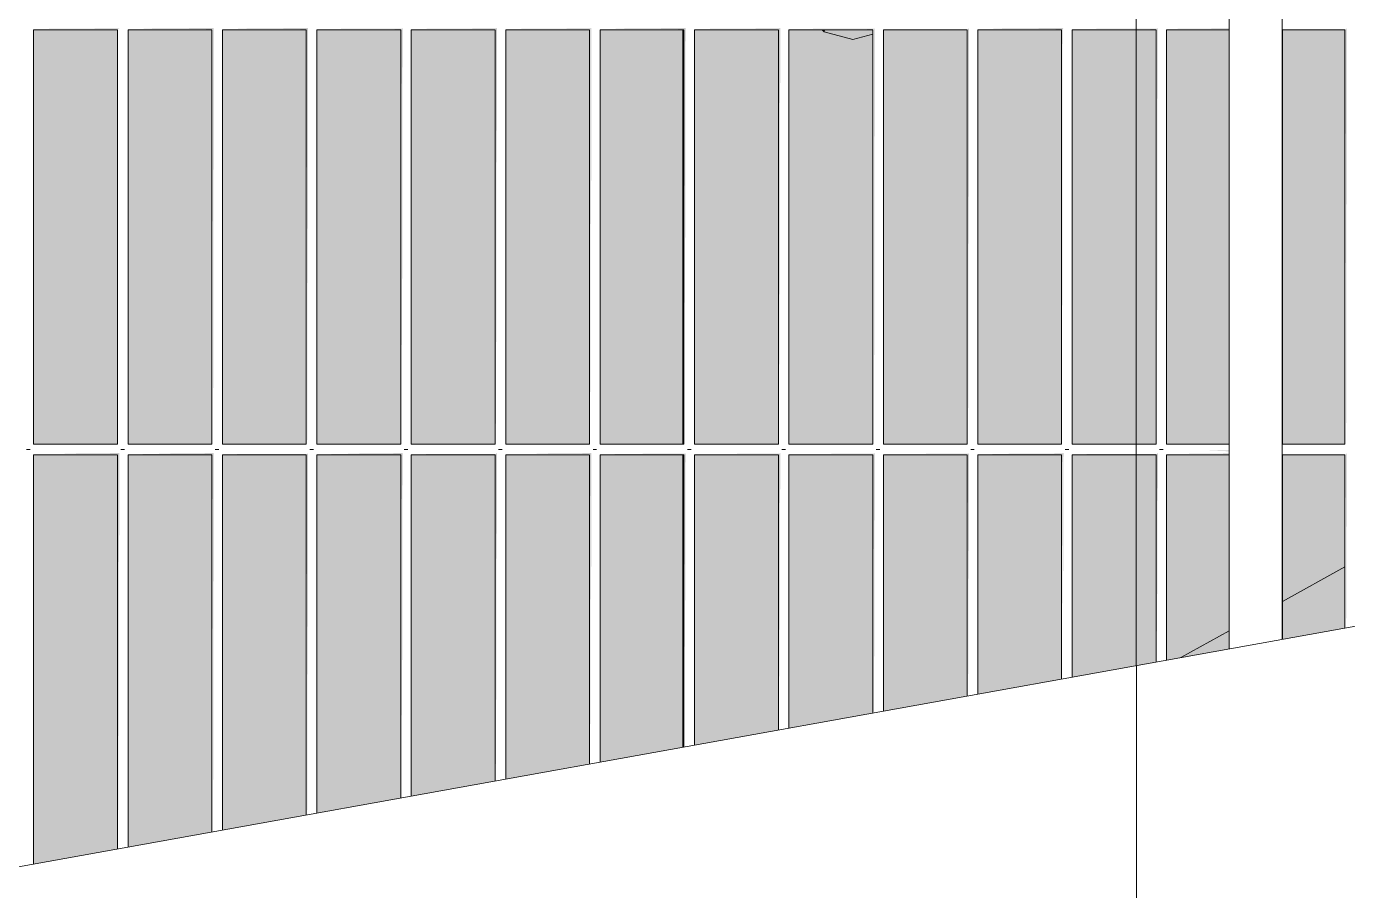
# Model space of a CAD drawing. Header units: metres. Extents: x -14 to 130, y -38 to 4.
# Drawn here: x 108.397 to 109.02, y -31.601 to -31.195 of the extents above; entities that cross this region are included whole.
import ezdxf

# ---------------------------------------------------------------- set-up
doc = ezdxf.new("R2010")
doc.units = ezdxf.units.M
doc.header["$MEASUREMENT"] = 0
for name, color, linetype in [('A-Ost_Ansicht Ost PP_2_110 Wand Aussen', 7, 'Continuous'), ('A-Ost_Ansicht Ost PP_2_140 Geländer transparent', 7, 'Continuous'), ('A-Ost_Ansicht Ost PP_2_717 Außen Ausstattung', 7, 'Continuous'), ('A-Ost_Ansicht Ost PP_2_725 Nachbarbebauung', 7, 'Continuous')]:
    doc.layers.add(name, color=color, linetype=linetype)

msp = doc.modelspace()

# ---------------------------------------------------------------- hatches: boundary and pattern name
at = {"layer": 'A-Ost_Ansicht Ost PP_2_140 Geländer transparent', "linetype": 'Continuous', "lineweight": 0, "true_color": 0x000000}
for points in [[(108.40087, -31.19623), (108.40087, -31.39123), (108.44034, -31.39123), (108.44034, -31.19623)], [(108.44534, -31.39123), (108.4848, -31.39123), (108.4848, -31.19623), (108.44534, -31.19623)], [(108.4898, -31.19623), (108.4898, -31.39123), (108.52927, -31.39123), (108.52927, -31.19623)], [(108.53427, -31.19623), (108.53427, -31.39123), (108.57373, -31.39123), (108.57373, -31.19623)], [(108.61819, -31.19623), (108.57873, -31.19623), (108.57873, -31.39123), (108.61819, -31.39123)], [(108.62319, -31.19623), (108.62319, -31.39123), (108.66266, -31.39123), (108.66266, -31.19623)], [(108.66766, -31.19623), (108.66766, -31.39123), (108.70665, -31.39123), (108.70665, -31.19623)], [(108.70665, -31.39123), (108.70712, -31.19623)], [(108.71212, -31.19623), (108.71212, -31.39123), (108.75159, -31.39123), (108.75159, -31.19623)], [(108.75659, -31.39123), (108.79605, -31.39123), (108.79605, -31.19821), (108.78665, -31.20073), (108.77315, -31.19711), (108.77227, -31.19623), (108.75659, -31.19623)], [(108.77241, -31.19623), (108.7732, -31.19703), (108.77366, -31.19623)], [(108.77315, -31.19711), (108.78665, -31.20073), (108.7732, -31.19703)], [(108.77366, -31.19623), (108.7732, -31.19703), (108.78665, -31.20063), (108.78665, -31.19623)], [(108.78665, -31.20063), (108.79605, -31.19811), (108.79605, -31.19623), (108.78665, -31.19623)], [(108.78665, -31.20073), (108.79605, -31.19821), (108.78665, -31.20063)], [(108.80105, -31.19623), (108.80105, -31.39123), (108.84052, -31.39123), (108.84052, -31.19623)], [(108.88498, -31.19623), (108.84552, -31.19623), (108.84552, -31.39123), (108.88498, -31.39123)], [(108.92944, -31.19623), (108.88998, -31.19623), (108.88998, -31.39123), (108.92944, -31.39123)], [(108.93444, -31.19623), (108.93444, -31.39123), (108.9639, -31.39123), (108.9639, -31.19623)], [(109.01837, -31.19623), (108.98892, -31.19623), (108.98892, -31.39123), (109.01837, -31.39123)], [(108.40087, -31.39623), (108.40087, -31.58889), (108.44034, -31.58178), (108.44034, -31.39623)], [(108.4848, -31.39623), (108.44534, -31.39623), (108.44534, -31.58088), (108.4848, -31.57378)], [(108.4898, -31.39623), (108.4898, -31.57288), (108.52927, -31.56578), (108.52927, -31.39623)], [(108.57373, -31.39623), (108.53427, -31.39623), (108.53427, -31.56488), (108.57373, -31.55777)], [(108.61819, -31.39623), (108.57873, -31.39623), (108.57873, -31.55687), (108.61819, -31.54977)], [(108.62319, -31.39623), (108.62319, -31.54887), (108.66266, -31.54176), (108.66266, -31.39623)], [(108.66766, -31.39623), (108.66766, -31.54086), (108.70665, -31.53385), (108.70665, -31.39623)], [(108.70665, -31.39623), (108.70665, -31.53385), (108.70712, -31.39623)], [(108.71212, -31.53286), (108.75159, -31.52576), (108.75159, -31.39623), (108.71212, -31.39623)], [(108.75659, -31.39623), (108.75659, -31.52486), (108.79605, -31.51775), (108.79605, -31.39623)], [(108.80105, -31.51685), (108.84052, -31.50975), (108.84052, -31.39623), (108.80105, -31.39623)], [(108.84552, -31.39623), (108.84552, -31.50885), (108.88498, -31.50175), (108.88498, -31.39623)], [(108.88998, -31.39623), (108.88998, -31.50085), (108.92944, -31.49374), (108.92944, -31.39623)], [(108.93444, -31.39623), (108.93444, -31.49284), (108.9639, -31.48754), (108.9639, -31.39623)], [(109.01837, -31.39623), (108.98892, -31.39623), (108.98892, -31.48304), (109.01837, -31.47774)]]:
    msp.add_hatch(color=18, dxfattribs=at).paths.add_polyline_path(points)
at = {"layer": 'A-Ost_Ansicht Ost PP_2_717 Außen Ausstattung', "linetype": 'Continuous', "lineweight": 0, "true_color": 0x000000}
for points in [[(108.44123, -31.19534), (108.39998, -31.19534), (108.44092, -31.19564)], [(108.40029, -31.19564), (108.44067, -31.19589)], [(108.44067, -31.19589), (108.40054, -31.19589), (108.44049, -31.19608)], [(108.44049, -31.19608), (108.40072, -31.19608), (108.44038, -31.19619)], [(108.44038, -31.39127), (108.44049, -31.19608)], [(108.44049, -31.19608), (108.44049, -31.39138), (108.44067, -31.19589)], [(108.44092, -31.19564), (108.44067, -31.39156)], [(108.44092, -31.39181), (108.44123, -31.19534)], [(108.48569, -31.19534), (108.44444, -31.19534), (108.48539, -31.19564)], [(108.48539, -31.19564), (108.44475, -31.19564), (108.48514, -31.19589)], [(108.445, -31.19589), (108.48495, -31.19608)], [(108.48495, -31.19608), (108.44519, -31.19608), (108.48484, -31.19619)], [(108.48484, -31.39127), (108.48495, -31.19608)], [(108.48514, -31.19589), (108.48495, -31.39138)], [(108.48514, -31.19589), (108.48514, -31.39156), (108.48539, -31.19564)], [(108.48539, -31.19564), (108.48539, -31.39181), (108.48569, -31.19534)], [(108.53016, -31.19534), (108.48891, -31.19534), (108.52985, -31.19564)], [(108.52985, -31.19564), (108.48922, -31.19564), (108.5296, -31.19589)], [(108.5296, -31.19589), (108.48947, -31.19589), (108.52942, -31.19608)], [(108.48965, -31.19608), (108.5293, -31.19619)], [(108.5293, -31.19619), (108.5293, -31.39127), (108.52942, -31.19608)], [(108.52942, -31.19608), (108.52942, -31.39138), (108.5296, -31.19589)], [(108.5296, -31.19589), (108.5296, -31.39156), (108.52985, -31.19564)], [(108.52985, -31.19564), (108.52985, -31.39181), (108.53016, -31.19534)], [(108.53337, -31.19534), (108.57431, -31.19564)], [(108.57431, -31.19564), (108.53368, -31.19564), (108.57406, -31.19589)], [(108.53393, -31.19589), (108.57388, -31.19608)], [(108.57388, -31.19608), (108.53411, -31.19608), (108.57377, -31.19619)], [(108.57377, -31.39127), (108.57388, -31.19608)], [(108.57406, -31.19589), (108.57388, -31.39138)], [(108.57406, -31.19589), (108.57406, -31.39156), (108.57431, -31.19564)], [(108.57431, -31.19564), (108.57431, -31.39181), (108.57462, -31.19534)], [(108.61909, -31.19534), (108.57784, -31.19534), (108.61878, -31.19564)], [(108.57814, -31.19564), (108.61853, -31.19589)], [(108.61853, -31.19589), (108.57839, -31.19589), (108.61834, -31.19608)], [(108.61834, -31.19608), (108.57858, -31.19608), (108.61823, -31.19619)], [(108.61823, -31.19619), (108.61823, -31.39127), (108.61834, -31.19608)], [(108.61834, -31.19608), (108.61834, -31.39138), (108.61853, -31.19589)], [(108.61853, -31.19589), (108.61853, -31.39156), (108.61878, -31.19564)], [(108.61878, -31.19564), (108.61878, -31.39181), (108.61909, -31.19534)], [(108.66355, -31.19534), (108.6223, -31.19534), (108.66324, -31.19564)], [(108.62261, -31.19564), (108.66299, -31.19589)], [(108.66299, -31.19589), (108.62286, -31.19589), (108.66281, -31.19608)], [(108.62304, -31.19608), (108.6627, -31.19619)], [(108.6627, -31.39127), (108.66281, -31.19608)], [(108.66299, -31.19589), (108.66281, -31.39138)], [(108.66299, -31.19589), (108.66299, -31.39156), (108.66324, -31.19564)], [(108.66324, -31.19564), (108.66324, -31.39181), (108.66355, -31.19534)], [(108.70801, -31.19534), (108.66676, -31.19534), (108.70771, -31.19564)], [(108.70771, -31.19564), (108.66707, -31.19564), (108.70746, -31.19589)], [(108.66732, -31.19589), (108.70727, -31.19608)], [(108.70727, -31.19608), (108.66751, -31.19608), (108.70716, -31.19619)], [(108.70716, -31.39127), (108.70727, -31.19608)], [(108.70727, -31.19608), (108.70727, -31.39138), (108.70746, -31.19589)], [(108.70746, -31.19589), (108.70746, -31.39156), (108.70771, -31.19564)], [(108.70771, -31.19564), (108.70771, -31.39181), (108.70801, -31.19534)], [(108.75248, -31.19534), (108.71123, -31.19534), (108.75217, -31.19564)], [(108.71154, -31.19564), (108.75192, -31.19589)], [(108.71179, -31.19589), (108.75174, -31.19608)], [(108.75174, -31.19608), (108.71197, -31.19608), (108.75163, -31.19619)], [(108.75163, -31.39127), (108.75174, -31.19608)], [(108.75174, -31.19608), (108.75174, -31.39138), (108.75192, -31.19589)], [(108.75192, -31.19589), (108.75192, -31.39156), (108.75217, -31.19564)], [(108.75217, -31.19564), (108.75217, -31.39181), (108.75248, -31.19534)], [(108.75569, -31.19534), (108.79664, -31.19564)], [(108.79664, -31.19564), (108.756, -31.19564), (108.79639, -31.19589)], [(108.79639, -31.19589), (108.75625, -31.19589), (108.7962, -31.19608)], [(108.75644, -31.19608), (108.79609, -31.19619)], [(108.79609, -31.19619), (108.79609, -31.39127), (108.7962, -31.19608)], [(108.7962, -31.19608), (108.7962, -31.39138), (108.79639, -31.19589)], [(108.79639, -31.39156), (108.79664, -31.19564)], [(108.79664, -31.19564), (108.79664, -31.39181), (108.79694, -31.19534)], [(108.80016, -31.19534), (108.8411, -31.19564)], [(108.80047, -31.19564), (108.84085, -31.19589)], [(108.80072, -31.19589), (108.84067, -31.19608)], [(108.8009, -31.19608), (108.84055, -31.19619)], [(108.84055, -31.39127), (108.84067, -31.19608)], [(108.84085, -31.19589), (108.84067, -31.39138)], [(108.84085, -31.19589), (108.84085, -31.39156), (108.8411, -31.19564)], [(108.8411, -31.19564), (108.8411, -31.39181), (108.84141, -31.19534)], [(108.88587, -31.19534), (108.84462, -31.19534), (108.88556, -31.19564)], [(108.88556, -31.19564), (108.84493, -31.19564), (108.88531, -31.19589)], [(108.88531, -31.19589), (108.84518, -31.19589), (108.88513, -31.19608)], [(108.88513, -31.19608), (108.84536, -31.19608), (108.88502, -31.19619)], [(108.88502, -31.19619), (108.88502, -31.39127), (108.88513, -31.19608)], [(108.88531, -31.19589), (108.88513, -31.39138)], [(108.88531, -31.19589), (108.88531, -31.39156), (108.88556, -31.19564)], [(108.88556, -31.39181), (108.88587, -31.19534)], [(108.88909, -31.19534), (108.93003, -31.19564)], [(108.93003, -31.19564), (108.88939, -31.19564), (108.92978, -31.19589)], [(108.92978, -31.19589), (108.88964, -31.19589), (108.92959, -31.19608)], [(108.92959, -31.19608), (108.88983, -31.19608), (108.92948, -31.19619)], [(108.92948, -31.19619), (108.92948, -31.39127), (108.92959, -31.19608)], [(108.92959, -31.39138), (108.92978, -31.19589)], [(108.93003, -31.19564), (108.92978, -31.39156)], [(108.93003, -31.19564), (108.93003, -31.39181), (108.93034, -31.19534)], [(108.9639, -31.19534), (108.93355, -31.19534), (108.9639, -31.19564)], [(108.93386, -31.19564), (108.9639, -31.19589)], [(108.93411, -31.19589), (108.9639, -31.19608)], [(108.9639, -31.19608), (108.93429, -31.19608), (108.9639, -31.19619)], [(108.95355, -31.19498), (108.9639, -31.19534)], [(108.95374, -31.19458), (108.9639, -31.19498)], [(108.98891, -31.19534), (109.01896, -31.19564)], [(108.98891, -31.19564), (109.01871, -31.19589)], [(109.01871, -31.19589), (108.98891, -31.19589), (109.01852, -31.19608)], [(108.98891, -31.19608), (109.01841, -31.19619)], [(109.01852, -31.19608), (109.01841, -31.39127)], [(109.01852, -31.19608), (109.01852, -31.39138), (109.01871, -31.19589)], [(109.01871, -31.19589), (109.01871, -31.39156), (109.01896, -31.19564)], [(109.01896, -31.19564), (109.01896, -31.39181), (109.01926, -31.19534)], [(108.95182, -31.39127), (108.9639, -31.39138)], [(108.95224, -31.39138), (108.9639, -31.39156)], [(108.95264, -31.39156), (108.9639, -31.39181)], [(108.95299, -31.39181), (108.9639, -31.39212)], [(108.9533, -31.39212), (108.9639, -31.39248)], [(108.95355, -31.39248), (108.9639, -31.39287)], [(108.95374, -31.39287), (108.9639, -31.3933)], [(108.95385, -31.3933), (108.9639, -31.39373)], [(108.44123, -31.39534), (108.39998, -31.39534), (108.44092, -31.39564)], [(108.44092, -31.39564), (108.40029, -31.39564), (108.44067, -31.39589)], [(108.40054, -31.39589), (108.44049, -31.39608)], [(108.40072, -31.39608), (108.44038, -31.39619)], [(108.44038, -31.58178), (108.44049, -31.39608)], [(108.44049, -31.39608), (108.44049, -31.58176), (108.44067, -31.39589)], [(108.44067, -31.39589), (108.44067, -31.58172), (108.44092, -31.39564)], [(108.44092, -31.39564), (108.44092, -31.58168), (108.44123, -31.39534)], [(108.48569, -31.39534), (108.44444, -31.39534), (108.48539, -31.39564)], [(108.48539, -31.39564), (108.44475, -31.39564), (108.48514, -31.39589)], [(108.48514, -31.39589), (108.445, -31.39589), (108.48495, -31.39608)], [(108.48495, -31.39608), (108.44519, -31.39608), (108.48484, -31.39619)], [(108.48484, -31.57377), (108.48495, -31.39608)], [(108.48495, -31.39608), (108.48495, -31.57375), (108.48514, -31.39589)], [(108.48514, -31.39589), (108.48514, -31.57372), (108.48539, -31.39564)], [(108.48539, -31.39564), (108.48539, -31.57367), (108.48569, -31.39534)], [(108.48891, -31.39534), (108.52985, -31.39564)], [(108.48922, -31.39564), (108.5296, -31.39589)], [(108.5296, -31.39589), (108.48947, -31.39589), (108.52942, -31.39608)], [(108.52942, -31.39608), (108.48965, -31.39608), (108.5293, -31.39619)], [(108.5293, -31.56577), (108.52942, -31.39608)], [(108.52942, -31.39608), (108.52942, -31.56575), (108.5296, -31.39589)], [(108.5296, -31.39589), (108.5296, -31.56572), (108.52985, -31.39564)], [(108.52985, -31.39564), (108.52985, -31.56567), (108.53016, -31.39534)], [(108.57462, -31.39534), (108.53337, -31.39534), (108.57431, -31.39564)], [(108.57431, -31.39564), (108.53368, -31.39564), (108.57406, -31.39589)], [(108.57406, -31.39589), (108.53393, -31.39589), (108.57388, -31.39608)], [(108.57388, -31.39608), (108.53411, -31.39608), (108.57377, -31.39619)], [(108.57377, -31.55777), (108.57388, -31.39608)], [(108.57388, -31.39608), (108.57388, -31.55775), (108.57406, -31.39589)], [(108.57406, -31.39589), (108.57406, -31.55771), (108.57431, -31.39564)], [(108.57431, -31.39564), (108.57431, -31.55767), (108.57462, -31.39534)], [(108.57784, -31.39534), (108.61878, -31.39564)], [(108.57814, -31.39564), (108.61853, -31.39589)], [(108.61853, -31.39589), (108.57839, -31.39589), (108.61834, -31.39608)], [(108.61834, -31.39608), (108.57858, -31.39608), (108.61823, -31.39619)], [(108.61823, -31.54976), (108.61834, -31.39608)], [(108.61834, -31.39608), (108.61834, -31.54974), (108.61853, -31.39589)], [(108.61853, -31.39589), (108.61853, -31.54971), (108.61878, -31.39564)], [(108.61878, -31.39564), (108.61878, -31.54966), (108.61909, -31.39534)], [(108.66355, -31.39534), (108.6223, -31.39534), (108.66324, -31.39564)], [(108.66324, -31.39564), (108.62261, -31.39564), (108.66299, -31.39589)], [(108.62286, -31.39589), (108.66281, -31.39608)], [(108.62304, -31.39608), (108.6627, -31.39619)], [(108.6627, -31.54176), (108.66281, -31.39608)], [(108.66281, -31.39608), (108.66281, -31.54174), (108.66299, -31.39589)], [(108.66299, -31.39589), (108.66299, -31.5417), (108.66324, -31.39564)], [(108.66324, -31.39564), (108.66324, -31.54166), (108.66355, -31.39534)], [(108.66676, -31.39534), (108.70771, -31.39564)], [(108.70771, -31.39564), (108.66707, -31.39564), (108.70746, -31.39589)], [(108.70746, -31.39589), (108.66732, -31.39589), (108.70727, -31.39608)], [(108.70727, -31.39608), (108.66751, -31.39608), (108.70716, -31.39619)], [(108.70716, -31.53375), (108.70727, -31.39608)], [(108.70727, -31.39608), (108.70727, -31.53373), (108.70746, -31.39589)], [(108.70746, -31.39589), (108.70746, -31.5337), (108.70771, -31.39564)], [(108.70771, -31.39564), (108.70771, -31.53366), (108.70801, -31.39534)], [(108.71123, -31.39534), (108.75217, -31.39564)], [(108.75217, -31.39564), (108.71154, -31.39564), (108.75192, -31.39589)], [(108.71179, -31.39589), (108.75174, -31.39608)], [(108.75174, -31.39608), (108.71197, -31.39608), (108.75163, -31.39619)], [(108.75163, -31.39619), (108.75163, -31.52575), (108.75174, -31.39608)], [(108.75174, -31.39608), (108.75174, -31.52573), (108.75192, -31.39589)], [(108.75192, -31.39589), (108.75192, -31.5257), (108.75217, -31.39564)], [(108.75217, -31.39564), (108.75217, -31.52565), (108.75248, -31.39534)], [(108.75569, -31.39534), (108.79664, -31.39564)], [(108.79664, -31.39564), (108.756, -31.39564), (108.79639, -31.39589)], [(108.75625, -31.39589), (108.7962, -31.39608)], [(108.75644, -31.39608), (108.79609, -31.39619)], [(108.79609, -31.39619), (108.79609, -31.51775), (108.7962, -31.39608)], [(108.7962, -31.39608), (108.7962, -31.51773), (108.79639, -31.39589)], [(108.79639, -31.39589), (108.79639, -31.51769), (108.79664, -31.39564)], [(108.79664, -31.39564), (108.79664, -31.51765), (108.79694, -31.39534)], [(108.80016, -31.39534), (108.8411, -31.39564)], [(108.8411, -31.39564), (108.80047, -31.39564), (108.84085, -31.39589)], [(108.80072, -31.39589), (108.84067, -31.39608)], [(108.84067, -31.39608), (108.8009, -31.39608), (108.84055, -31.39619)], [(108.84055, -31.39619), (108.84055, -31.50974), (108.84067, -31.39608)], [(108.84067, -31.39608), (108.84067, -31.50972), (108.84085, -31.39589)], [(108.84085, -31.39589), (108.84085, -31.50969), (108.8411, -31.39564)], [(108.8411, -31.39564), (108.8411, -31.50965), (108.84141, -31.39534)], [(108.88587, -31.39534), (108.84462, -31.39534), (108.88556, -31.39564)], [(108.84493, -31.39564), (108.88531, -31.39589)], [(108.88531, -31.39589), (108.84518, -31.39589), (108.88513, -31.39608)], [(108.84536, -31.39608), (108.88502, -31.39619)], [(108.88502, -31.39619), (108.88502, -31.50174), (108.88513, -31.39608)], [(108.88513, -31.39608), (108.88513, -31.50172), (108.88531, -31.39589)], [(108.88531, -31.39589), (108.88531, -31.50169), (108.88556, -31.39564)], [(108.88556, -31.39564), (108.88556, -31.50164), (108.88587, -31.39534)], [(108.88909, -31.39534), (108.93003, -31.39564)], [(108.88939, -31.39564), (108.92978, -31.39589)], [(108.92978, -31.39589), (108.88964, -31.39589), (108.92959, -31.39608)], [(108.92959, -31.39608), (108.88983, -31.39608), (108.92948, -31.39619)], [(108.92948, -31.39619), (108.92948, -31.49374), (108.92959, -31.39608)], [(108.92959, -31.39608), (108.92959, -31.49372), (108.92978, -31.39589)], [(108.92978, -31.39589), (108.92978, -31.49368), (108.93003, -31.39564)], [(108.93003, -31.39564), (108.93003, -31.49364), (108.93034, -31.39534)], [(108.9639, -31.39534), (108.93355, -31.39534), (108.9639, -31.39564)], [(108.93386, -31.39564), (108.9639, -31.39589)], [(108.93411, -31.39589), (108.9639, -31.39608)], [(108.93429, -31.39608), (108.9639, -31.39619)], [(108.95355, -31.39498), (108.9639, -31.39534)], [(108.95374, -31.39458), (108.9639, -31.39498)], [(108.9639, -31.39416), (108.95385, -31.39416), (108.9639, -31.39458)], [(108.95389, -31.39373), (108.9639, -31.39416)], [(108.98891, -31.39534), (109.01896, -31.39564)], [(108.98891, -31.39564), (109.01871, -31.39589)], [(108.98891, -31.39589), (109.01852, -31.39608)], [(109.01852, -31.39608), (108.98891, -31.39608), (109.01841, -31.39619)], [(109.01841, -31.47773), (109.01852, -31.39608)], [(109.01852, -31.39608), (109.01852, -31.47771), (109.01871, -31.39589)], [(109.01871, -31.47768), (109.01896, -31.39564)], [(109.01896, -31.39564), (109.01896, -31.47763), (109.01926, -31.39534)]]:
    msp.add_hatch(color=18, dxfattribs=at).paths.add_polyline_path(points)

# ---------------------------------------------------------------- linework, layer by layer
at = {"layer": 'A-Ost_Ansicht Ost PP_2_110 Wand Aussen', "color": 7, "linetype": 'Continuous', "lineweight": 18, "ltscale": 1000}
msp.add_line((111.6434, -31.00523), (107.49202, -31.75248), dxfattribs=at)
at = {"layer": 'A-Ost_Ansicht Ost PP_2_140 Geländer transparent', "color": 7, "linetype": 'Continuous', "lineweight": 13, "ltscale": 1000}
for p, q in [((108.70665, -31.19623), (108.70665, -31.39123)), ((108.77227, -31.19623), (108.77315, -31.19711)), ((108.77315, -31.19711), (108.78665, -31.20073)), ((108.78665, -31.20073), (108.79605, -31.19821)), ((108.70665, -31.39623), (108.70665, -31.53385))]:
    msp.add_line(p, q, dxfattribs=at)
at = {"layer": 'A-Ost_Ansicht Ost PP_2_140 Geländer transparent', "color": 8, "linetype": 'Continuous', "lineweight": 0, "ltscale": 1000}
for p, q in [((109.01837, -31.44892), (108.98892, -31.4652)), ((108.9639, -31.47903), (108.94107, -31.49165))]:
    msp.add_line(p, q, dxfattribs=at)
at = {"layer": 'A-Ost_Ansicht Ost PP_2_717 Außen Ausstattung', "color": 7, "linetype": 'Continuous', "lineweight": 13, "ltscale": 1000}
for p, q in [((108.9639, -31.48754), (108.9639, -30.39373)), ((108.9889, -31.48304), (108.9889, -30.39373)), ((108.40087, -31.39125), (108.40087, -31.19621)), ((108.40087, -31.19623), (108.44034, -31.19623)), ((108.44034, -31.39125), (108.44034, -31.19621)), ((108.44534, -31.39125), (108.44534, -31.19621)), ((108.44534, -31.19623), (108.4848, -31.19623)), ((108.4848, -31.39125), (108.4848, -31.19621)), ((108.4898, -31.39125), (108.4898, -31.19621)), ((108.4898, -31.19623), (108.52927, -31.19623)), ((108.52927, -31.39125), (108.52927, -31.19621)), ((108.53427, -31.39125), (108.53427, -31.19621)), ((108.53427, -31.19623), (108.57373, -31.19623)), ((108.57373, -31.39125), (108.57373, -31.19621)), ((108.57873, -31.39125), (108.57873, -31.19621)), ((108.57873, -31.19623), (108.61819, -31.19623)), ((108.61819, -31.39125), (108.61819, -31.19621)), ((108.62319, -31.39125), (108.62319, -31.19621)), ((108.62319, -31.19623), (108.66266, -31.19623)), ((108.66266, -31.39125), (108.66266, -31.19621)), ((108.66766, -31.39125), (108.66766, -31.19621)), ((108.66766, -31.19623), (108.70712, -31.19623)), ((108.70712, -31.39125), (108.70712, -31.19621)), ((108.71212, -31.39125), (108.71212, -31.19621)), ((108.71212, -31.19623), (108.75159, -31.19623)), ((108.75159, -31.39125), (108.75159, -31.19621)), ((108.75659, -31.39125), (108.75659, -31.19621)), ((108.75659, -31.19623), (108.79605, -31.19623)), ((108.79605, -31.39125), (108.79605, -31.19621)), ((108.80105, -31.39125), (108.80105, -31.19621)), ((108.80105, -31.19623), (108.84052, -31.19623)), ((108.84052, -31.39125), (108.84052, -31.19621)), ((108.84552, -31.39125), (108.84552, -31.19621)), ((108.84552, -31.19623), (108.88498, -31.19623)), ((108.88498, -31.39125), (108.88498, -31.19621)), ((108.88998, -31.39125), (108.88998, -31.19621)), ((108.88998, -31.19623), (108.92944, -31.19623)), ((108.92944, -31.39125), (108.92944, -31.19621)), ((108.93444, -31.39125), (108.93444, -31.19621)), ((108.93444, -31.19623), (108.9639, -31.19623)), ((108.9889, -31.19623), (109.01837, -31.19623)), ((108.98892, -31.39123), (108.98892, -31.19623)), ((109.01837, -31.39125), (109.01837, -31.19621)), ((108.40087, -31.39123), (108.44034, -31.39123)), ((108.44534, -31.39123), (108.4848, -31.39123)), ((108.4898, -31.39123), (108.52927, -31.39123)), ((108.53427, -31.39123), (108.57373, -31.39123)), ((108.57873, -31.39123), (108.61819, -31.39123)), ((108.62319, -31.39123), (108.66266, -31.39123)), ((108.66766, -31.39123), (108.70712, -31.39123)), ((108.71212, -31.39123), (108.75159, -31.39123)), ((108.75659, -31.39123), (108.79605, -31.39123)), ((108.80105, -31.39123), (108.84052, -31.39123)), ((108.84552, -31.39123), (108.88498, -31.39123)), ((108.88998, -31.39123), (108.92945, -31.39123)), ((108.93444, -31.39123), (108.9639, -31.39123)), ((108.9889, -31.39123), (109.01837, -31.39123)), ((108.39752, -31.39373), (108.39794, -31.39373)), ((108.39794, -31.39373), (108.39837, -31.39373)), ((108.39837, -31.39373), (108.39881, -31.39373)), ((108.39881, -31.39373), (108.39923, -31.39373)), ((108.40087, -31.58889), (108.40087, -31.39621)), ((108.40087, -31.39623), (108.44034, -31.39623)), ((108.44034, -31.58178), (108.44034, -31.39621)), ((108.44198, -31.39373), (108.4424, -31.39373)), ((108.4424, -31.39373), (108.44284, -31.39373)), ((108.44284, -31.39373), (108.44327, -31.39373)), ((108.44327, -31.39373), (108.44369, -31.39373)), ((108.44534, -31.58088), (108.44534, -31.39621)), ((108.44534, -31.39623), (108.4848, -31.39623)), ((108.4848, -31.57378), (108.4848, -31.39621)), ((108.48644, -31.39373), (108.48687, -31.39373)), ((108.48687, -31.39373), (108.4873, -31.39373)), ((108.4873, -31.39373), (108.48773, -31.39373)), ((108.48773, -31.39373), (108.48815, -31.39373)), ((108.4898, -31.57288), (108.4898, -31.39621)), ((108.4898, -31.39623), (108.52927, -31.39623)), ((108.52927, -31.56578), (108.52927, -31.39621)), ((108.53091, -31.39373), (108.53133, -31.39373)), ((108.53133, -31.39373), (108.53176, -31.39373)), ((108.53176, -31.39373), (108.5322, -31.39373)), ((108.5322, -31.39373), (108.53262, -31.39373)), ((108.53427, -31.56488), (108.53427, -31.39621)), ((108.53427, -31.39623), (108.57373, -31.39623)), ((108.57373, -31.55777), (108.57373, -31.39621)), ((108.57537, -31.39373), (108.57579, -31.39373)), ((108.57579, -31.39373), (108.57623, -31.39373)), ((108.57623, -31.39373), (108.57666, -31.39373)), ((108.57666, -31.39373), (108.57708, -31.39373)), ((108.57873, -31.55687), (108.57873, -31.39621)), ((108.57873, -31.39623), (108.61819, -31.39623)), ((108.61819, -31.54977), (108.61819, -31.39621)), ((108.61984, -31.39373), (108.62026, -31.39373)), ((108.62026, -31.39373), (108.62069, -31.39373)), ((108.62069, -31.39373), (108.62113, -31.39373)), ((108.62113, -31.39373), (108.62155, -31.39373)), ((108.62319, -31.54887), (108.62319, -31.39621)), ((108.62319, -31.39623), (108.66266, -31.39623)), ((108.66266, -31.54176), (108.66266, -31.39621)), ((108.6643, -31.39373), (108.66472, -31.39373)), ((108.66472, -31.39373), (108.66516, -31.39373)), ((108.66516, -31.39373), (108.66559, -31.39373)), ((108.66559, -31.39373), (108.66601, -31.39373)), ((108.66766, -31.54086), (108.66766, -31.39621)), ((108.66766, -31.39623), (108.70712, -31.39623)), ((108.70712, -31.53376), (108.70712, -31.39621)), ((108.70877, -31.39373), (108.70919, -31.39373)), ((108.70919, -31.39373), (108.70962, -31.39373)), ((108.70962, -31.39373), (108.71006, -31.39373)), ((108.71006, -31.39373), (108.71048, -31.39373)), ((108.71212, -31.53286), (108.71212, -31.39621)), ((108.71212, -31.39623), (108.75159, -31.39623)), ((108.75159, -31.52576), (108.75159, -31.39621)), ((108.75323, -31.39373), (108.75365, -31.39373)), ((108.75365, -31.39373), (108.75409, -31.39373)), ((108.75409, -31.39373), (108.75452, -31.39373)), ((108.75452, -31.39373), (108.75494, -31.39373)), ((108.75659, -31.52486), (108.75659, -31.39621)), ((108.75659, -31.39623), (108.79605, -31.39623)), ((108.79605, -31.51775), (108.79605, -31.39621)), ((108.79769, -31.39373), (108.79812, -31.39373)), ((108.79812, -31.39373), (108.79855, -31.39373)), ((108.79855, -31.39373), (108.79898, -31.39373)), ((108.79898, -31.39373), (108.7994, -31.39373)), ((108.80105, -31.51685), (108.80105, -31.39621)), ((108.80105, -31.39623), (108.84052, -31.39623)), ((108.84052, -31.50975), (108.84052, -31.39621)), ((108.84216, -31.39373), (108.84258, -31.39373)), ((108.84258, -31.39373), (108.84301, -31.39373)), ((108.84301, -31.39373), (108.84345, -31.39373)), ((108.84345, -31.39373), (108.84387, -31.39373)), ((108.84552, -31.50885), (108.84552, -31.39621)), ((108.84552, -31.39623), (108.88498, -31.39623)), ((108.88498, -31.50175), (108.88498, -31.39621)), ((108.88662, -31.39373), (108.88704, -31.39373)), ((108.88704, -31.39373), (108.88748, -31.39373)), ((108.88748, -31.39373), (108.88791, -31.39373)), ((108.88791, -31.39373), (108.88833, -31.39373)), ((108.88998, -31.50085), (108.88998, -31.39621)), ((108.88998, -31.39623), (108.92944, -31.39623)), ((108.92944, -31.49374), (108.92944, -31.39621)), ((108.93109, -31.39373), (108.93151, -31.39373)), ((108.93151, -31.39373), (108.93194, -31.39373)), ((108.93194, -31.39373), (108.93238, -31.39373)), ((108.93238, -31.39373), (108.9328, -31.39373)), ((108.93444, -31.49284), (108.93444, -31.39621)), ((108.93444, -31.39623), (108.9639, -31.39623)), ((108.9889, -31.39623), (109.01837, -31.39623)), ((108.98892, -31.48304), (108.98892, -31.39623)), ((109.01837, -31.47774), (109.01837, -31.39621))]:
    msp.add_line(p, q, dxfattribs=at)
at = {"layer": 'A-Ost_Ansicht Ost PP_2_725 Nachbarbebauung', "color": 8, "linetype": 'Continuous', "lineweight": 13, "ltscale": 1000}
for p, q in [((108.92004, -31.49544), (108.92004, -29.63373)), ((108.92028, -32.68373), (108.92028, -31.49539))]:
    msp.add_line(p, q, dxfattribs=at)

doc.saveas('drawing.dxf')
